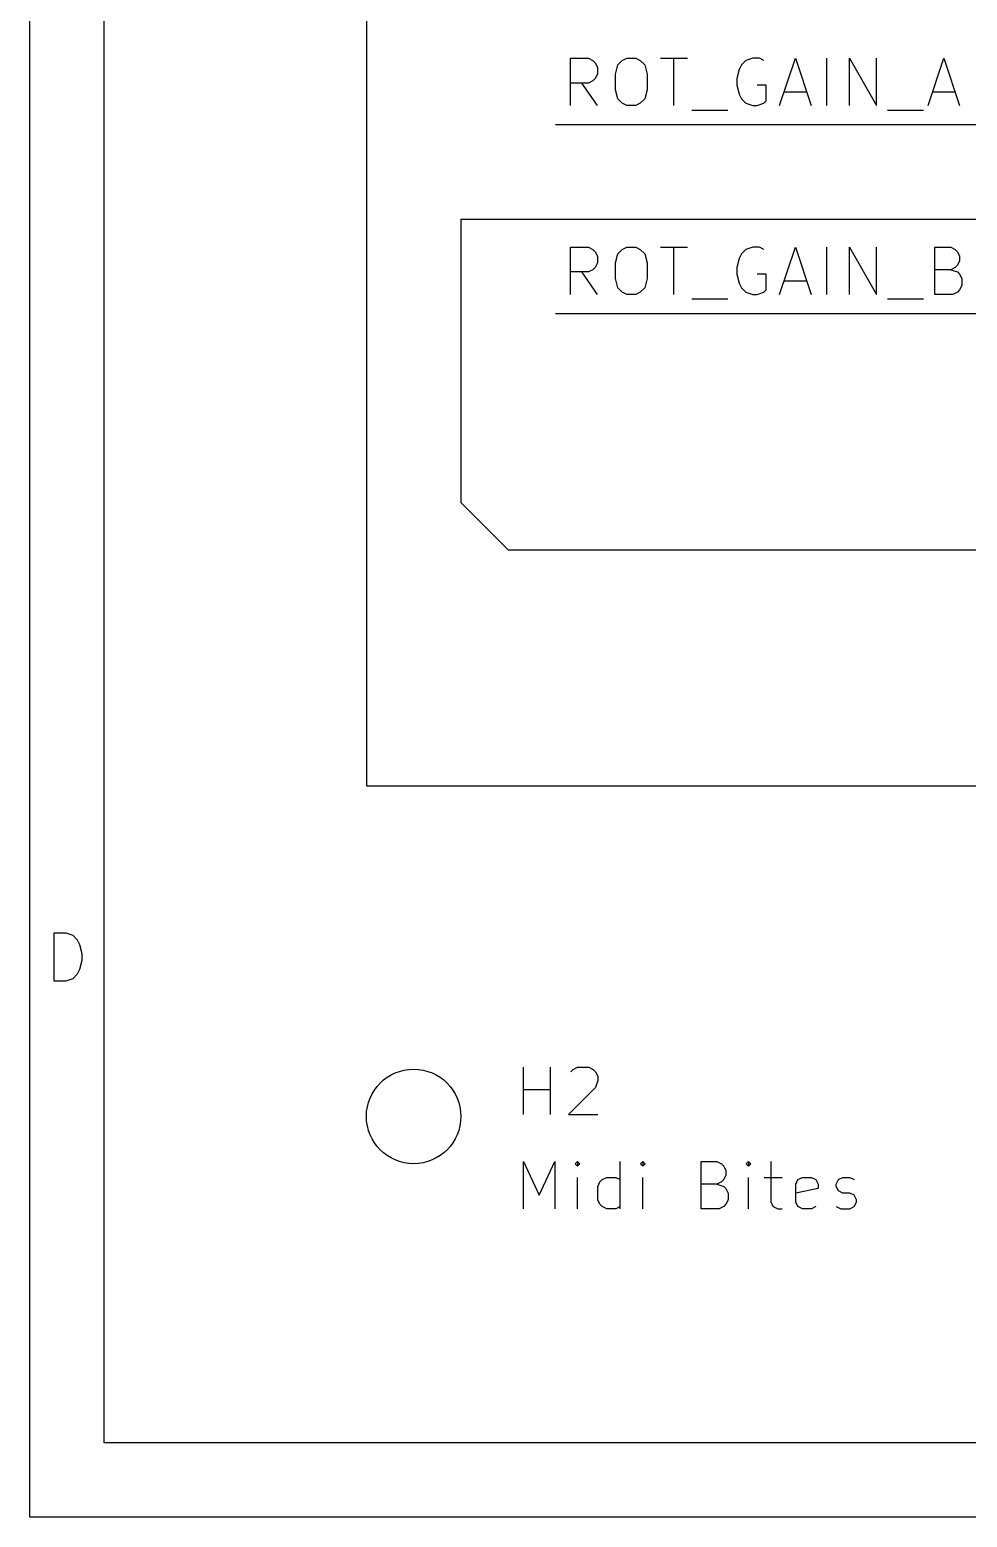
# Model space of a CAD drawing. Extents: x 0.4 to 11.3, y -7.9 to -0.4.
# Drawn here: x 0.394 to 1.386, y -7.874 to -6.3 of the extents above; entities that cross this region are included whole.
import ezdxf

# ---------------------------------------------------------------- set-up
doc = ezdxf.new("R2010")
doc.units = 0
doc.header["$MEASUREMENT"] = 0
for name, color, linetype in [('BLUE3', 171, 'CONTINUOUS'), ('CYAN2', 4, 'CONTINUOUS'), ('GRAY1', 251, 'CONTINUOUS'), ('GREEN3', 91, 'CONTINUOUS'), ('RED2', 1, 'CONTINUOUS')]:
    doc.layers.add(name, color=color, linetype=linetype)

msp = doc.modelspace()

# ---------------------------------------------------------------- linework, layer by layer
at = {"layer": 'BLUE3', "linetype": 'CONTINUOUS'}
for p, q in [((0.75, -5.3), (0.75, -7.1)), ((0.75, -7.1), (3.05, -7.1))]:
    msp.add_line(p, q, dxfattribs=at)
at = {"layer": 'CYAN2', "linetype": 'CONTINUOUS'}
for p, q in [((0.9163, -7.4478), (0.9163, -7.3978)), ((0.9449, -7.4478), (0.9449, -7.3978)), ((0.9663, -7.4026), (0.9687, -7.4002)), ((0.9687, -7.4002), (0.9734, -7.3978)), ((0.9734, -7.3978), (0.9853, -7.3978)), ((0.9853, -7.3978), (0.9901, -7.4002)), ((0.9901, -7.4002), (0.9925, -7.4026)), ((0.9925, -7.4026), (0.9949, -7.4073)), ((0.9949, -7.4121), (0.9925, -7.4192)), ((0.9949, -7.4073), (0.9949, -7.4121)), ((0.9163, -7.4216), (0.9449, -7.4216)), ((0.9925, -7.4192), (0.9639, -7.4478)), ((0.9639, -7.4478), (0.9949, -7.4478)), ((0.9163, -7.5478), (0.9163, -7.4978)), ((0.9163, -7.4978), (0.9329, -7.5335)), ((0.9329, -7.5335), (0.9496, -7.4978)), ((0.9496, -7.4978), (0.9496, -7.5478)), ((0.9734, -7.4978), (0.971, -7.5002)), ((0.971, -7.5002), (0.9734, -7.5026)), ((0.9758, -7.5002), (0.9734, -7.4978)), ((0.9734, -7.4978), (0.9734, -7.5026)), ((0.9734, -7.5026), (0.9758, -7.5002)), ((1.0187, -7.5478), (1.0187, -7.4978)), ((1.0425, -7.4978), (1.0401, -7.5002)), ((1.0401, -7.5002), (1.0425, -7.5026)), ((1.0449, -7.5002), (1.0425, -7.4978)), ((1.0425, -7.4978), (1.0425, -7.5026)), ((1.0425, -7.5026), (1.0449, -7.5002)), ((1.1044, -7.5478), (1.1044, -7.4978)), ((1.1044, -7.4978), (1.121, -7.4978)), ((1.121, -7.4978), (1.1258, -7.5002)), ((1.1258, -7.5002), (1.1282, -7.5026)), ((1.1282, -7.5026), (1.1306, -7.5073)), ((1.1306, -7.5073), (1.1306, -7.5121)), ((1.1544, -7.4978), (1.152, -7.5002)), ((1.152, -7.5002), (1.1544, -7.5026)), ((1.1568, -7.5002), (1.1544, -7.4978)), ((1.1544, -7.4978), (1.1544, -7.5026)), ((1.1544, -7.5026), (1.1568, -7.5002)), ((1.1782, -7.4978), (1.1782, -7.5407)), ((0.9734, -7.5478), (0.9734, -7.5145)), ((0.9949, -7.524), (0.9972, -7.5192)), ((0.9949, -7.5383), (0.9949, -7.524)), ((0.9972, -7.5192), (0.9996, -7.5169)), ((0.9996, -7.5169), (1.0044, -7.5145)), ((1.0044, -7.5145), (1.0139, -7.5145)), ((1.0139, -7.5145), (1.0187, -7.5169)), ((1.0425, -7.5478), (1.0425, -7.5145)), ((1.121, -7.5216), (1.1044, -7.5216)), ((1.1258, -7.5192), (1.121, -7.5216)), ((1.121, -7.5216), (1.1282, -7.524)), ((1.1282, -7.5169), (1.1258, -7.5192)), ((1.1306, -7.5121), (1.1282, -7.5169)), ((1.1282, -7.524), (1.1306, -7.5264)), ((1.1306, -7.5264), (1.1329, -7.5311)), ((1.1544, -7.5478), (1.1544, -7.5145)), ((1.171, -7.5145), (1.1901, -7.5145)), ((1.2044, -7.5216), (1.2068, -7.5169)), ((1.2044, -7.5407), (1.2044, -7.5216)), ((1.2282, -7.5264), (1.2044, -7.5311)), ((1.2068, -7.5169), (1.2115, -7.5145)), ((1.2115, -7.5145), (1.221, -7.5145)), ((1.221, -7.5145), (1.2258, -7.5169)), ((1.2258, -7.5169), (1.2282, -7.5216)), ((1.2282, -7.5216), (1.2282, -7.5264)), ((1.2472, -7.5216), (1.2496, -7.5169)), ((1.2472, -7.524), (1.2472, -7.5216)), ((1.2496, -7.5288), (1.2472, -7.524)), ((1.2496, -7.5169), (1.2544, -7.5145)), ((1.2544, -7.5145), (1.2615, -7.5145)), ((1.2615, -7.5145), (1.2663, -7.5169)), ((0.9972, -7.543), (0.9949, -7.5383)), ((1.1329, -7.5383), (1.1306, -7.543)), ((1.1329, -7.5311), (1.1329, -7.5383)), ((1.1782, -7.5407), (1.1806, -7.5454)), ((1.2068, -7.5454), (1.2044, -7.5407)), ((1.2544, -7.5311), (1.2496, -7.5288)), ((1.2615, -7.5311), (1.2544, -7.5311)), ((1.2663, -7.5335), (1.2615, -7.5311)), ((1.2687, -7.5383), (1.2663, -7.5335)), ((1.2663, -7.5454), (1.2687, -7.5407)), ((1.2687, -7.5407), (1.2687, -7.5383)), ((0.9996, -7.5454), (0.9972, -7.543)), ((1.0044, -7.5478), (0.9996, -7.5454)), ((1.0139, -7.5478), (1.0044, -7.5478)), ((1.0187, -7.5454), (1.0139, -7.5478)), ((1.1234, -7.5478), (1.1044, -7.5478)), ((1.1282, -7.5454), (1.1234, -7.5478)), ((1.1306, -7.543), (1.1282, -7.5454)), ((1.1806, -7.5454), (1.1853, -7.5478)), ((1.1853, -7.5478), (1.1901, -7.5478)), ((1.2115, -7.5478), (1.2068, -7.5454)), ((1.221, -7.5478), (1.2115, -7.5478)), ((1.2258, -7.5454), (1.221, -7.5478)), ((1.2472, -7.5454), (1.252, -7.5478)), ((1.252, -7.5478), (1.2615, -7.5478)), ((1.2615, -7.5478), (1.2663, -7.5454))]:
    msp.add_line(p, q, dxfattribs=at)
at = {"layer": 'GRAY1', "linetype": 'CONTINUOUS'}
for p, q in [((0.966, -6.3798), (0.966, -6.3298)), ((0.966, -6.3298), (0.9851, -6.3298)), ((0.9851, -6.3298), (0.9898, -6.3322)), ((1.0208, -6.3322), (1.0255, -6.3298)), ((1.0255, -6.3298), (1.0351, -6.3298)), ((1.0351, -6.3298), (1.0398, -6.3322)), ((1.0613, -6.3298), (1.0898, -6.3298)), ((1.0755, -6.3798), (1.0755, -6.3298)), ((1.1589, -6.3298), (1.1517, -6.3322)), ((1.166, -6.3298), (1.1589, -6.3298)), ((1.1708, -6.3322), (1.166, -6.3298)), ((1.1874, -6.3798), (1.2041, -6.3298)), ((1.2041, -6.3298), (1.2208, -6.3798)), ((1.2374, -6.3798), (1.2374, -6.3298)), ((1.2613, -6.3798), (1.2613, -6.3298)), ((1.2613, -6.3298), (1.2898, -6.3798)), ((1.2898, -6.3798), (1.2898, -6.3298)), ((1.3446, -6.3798), (1.3613, -6.3298)), ((1.3613, -6.3298), (1.3779, -6.3798)), ((0.9898, -6.3322), (0.9922, -6.3346)), ((0.9922, -6.3346), (0.9946, -6.3393)), ((0.9946, -6.3393), (0.9946, -6.3465)), ((1.0136, -6.3465), (1.016, -6.3369)), ((1.016, -6.3369), (1.0208, -6.3322)), ((1.0398, -6.3322), (1.0446, -6.3369)), ((1.0446, -6.3369), (1.047, -6.3465)), ((1.1446, -6.3417), (1.1422, -6.3512)), ((1.147, -6.3369), (1.1446, -6.3417)), ((1.1517, -6.3322), (1.147, -6.3369)), ((0.9851, -6.356), (0.966, -6.356)), ((0.9946, -6.3798), (0.9779, -6.356)), ((0.9898, -6.3536), (0.9851, -6.356)), ((0.9922, -6.3512), (0.9898, -6.3536)), ((0.9946, -6.3465), (0.9922, -6.3512)), ((1.0136, -6.3631), (1.0136, -6.3465)), ((1.047, -6.3465), (1.047, -6.3631)), ((1.1422, -6.3512), (1.1422, -6.3584)), ((1.1422, -6.3584), (1.1446, -6.3679)), ((1.1732, -6.3584), (1.1636, -6.3584)), ((1.1732, -6.375), (1.1732, -6.3584)), ((1.016, -6.3727), (1.0136, -6.3631)), ((1.0208, -6.3774), (1.016, -6.3727)), ((1.0255, -6.3798), (1.0208, -6.3774)), ((1.0398, -6.3774), (1.0351, -6.3798)), ((1.0446, -6.3727), (1.0398, -6.3774)), ((1.047, -6.3631), (1.0446, -6.3727)), ((1.1446, -6.3679), (1.147, -6.3727)), ((1.147, -6.3727), (1.1517, -6.3774)), ((1.1517, -6.3774), (1.1589, -6.3798)), ((1.1636, -6.3798), (1.1708, -6.3774)), ((1.1708, -6.3774), (1.1732, -6.375)), ((1.1922, -6.3655), (1.216, -6.3655)), ((1.3494, -6.3655), (1.3732, -6.3655)), ((1.0351, -6.3798), (1.0255, -6.3798)), ((1.0946, -6.3846), (1.1327, -6.3846)), ((1.1589, -6.3798), (1.1636, -6.3798)), ((1.3017, -6.3846), (1.3398, -6.3846)), ((0.966, -6.5798), (0.966, -6.5298)), ((0.966, -6.5298), (0.9851, -6.5298)), ((0.9851, -6.5298), (0.9898, -6.5322)), ((0.9898, -6.5322), (0.9922, -6.5346)), ((0.9922, -6.5346), (0.9946, -6.5393)), ((1.016, -6.5369), (1.0208, -6.5322)), ((1.0208, -6.5322), (1.0255, -6.5298)), ((1.0255, -6.5298), (1.0351, -6.5298)), ((1.0351, -6.5298), (1.0398, -6.5322)), ((1.0398, -6.5322), (1.0446, -6.5369)), ((1.0613, -6.5298), (1.0898, -6.5298)), ((1.0755, -6.5798), (1.0755, -6.5298)), ((1.1517, -6.5322), (1.147, -6.5369)), ((1.1589, -6.5298), (1.1517, -6.5322)), ((1.166, -6.5298), (1.1589, -6.5298)), ((1.1708, -6.5322), (1.166, -6.5298)), ((1.1874, -6.5798), (1.2041, -6.5298)), ((1.2041, -6.5298), (1.2208, -6.5798)), ((1.2374, -6.5798), (1.2374, -6.5298)), ((1.2613, -6.5798), (1.2613, -6.5298)), ((1.2613, -6.5298), (1.2898, -6.5798)), ((1.2898, -6.5798), (1.2898, -6.5298)), ((1.3517, -6.5798), (1.3517, -6.5298)), ((1.3517, -6.5298), (1.3684, -6.5298)), ((1.3684, -6.5298), (1.3732, -6.5322)), ((1.3732, -6.5322), (1.3755, -6.5346)), ((1.3755, -6.5346), (1.3779, -6.5393)), ((0.9946, -6.5465), (0.9922, -6.5512)), ((0.9946, -6.5393), (0.9946, -6.5465)), ((1.0136, -6.5465), (1.016, -6.5369)), ((1.0136, -6.5631), (1.0136, -6.5465)), ((1.0446, -6.5369), (1.047, -6.5465)), ((1.047, -6.5465), (1.047, -6.5631)), ((1.1446, -6.5417), (1.1422, -6.5512)), ((1.147, -6.5369), (1.1446, -6.5417)), ((1.3755, -6.5488), (1.3732, -6.5512)), ((1.3779, -6.5441), (1.3755, -6.5488)), ((1.3779, -6.5393), (1.3779, -6.5441)), ((0.9851, -6.556), (0.966, -6.556)), ((0.9946, -6.5798), (0.9779, -6.556)), ((0.9898, -6.5536), (0.9851, -6.556)), ((0.9922, -6.5512), (0.9898, -6.5536)), ((1.016, -6.5727), (1.0136, -6.5631)), ((1.047, -6.5631), (1.0446, -6.5727)), ((1.1422, -6.5512), (1.1422, -6.5584)), ((1.1422, -6.5584), (1.1446, -6.5679)), ((1.1732, -6.5584), (1.1636, -6.5584)), ((1.1732, -6.575), (1.1732, -6.5584)), ((1.1922, -6.5655), (1.216, -6.5655)), ((1.3684, -6.5536), (1.3517, -6.5536)), ((1.3732, -6.5512), (1.3684, -6.5536)), ((1.3684, -6.5536), (1.3755, -6.556)), ((1.3755, -6.556), (1.3779, -6.5584)), ((1.3779, -6.5584), (1.3803, -6.5631)), ((1.3803, -6.5631), (1.3803, -6.5703)), ((1.0208, -6.5774), (1.016, -6.5727)), ((1.0255, -6.5798), (1.0208, -6.5774)), ((1.0351, -6.5798), (1.0255, -6.5798)), ((1.0398, -6.5774), (1.0351, -6.5798)), ((1.0446, -6.5727), (1.0398, -6.5774)), ((1.1446, -6.5679), (1.147, -6.5727)), ((1.147, -6.5727), (1.1517, -6.5774)), ((1.1517, -6.5774), (1.1589, -6.5798)), ((1.1589, -6.5798), (1.1636, -6.5798)), ((1.1636, -6.5798), (1.1708, -6.5774)), ((1.1708, -6.5774), (1.1732, -6.575)), ((1.3708, -6.5798), (1.3517, -6.5798)), ((1.3755, -6.5774), (1.3708, -6.5798)), ((1.3779, -6.575), (1.3755, -6.5774)), ((1.3803, -6.5703), (1.3779, -6.575)), ((1.0946, -6.5846), (1.1327, -6.5846)), ((1.3017, -6.5846), (1.3398, -6.5846))]:
    msp.add_line(p, q, dxfattribs=at)
at = {"layer": 'GREEN3', "linetype": 'CONTINUOUS'}
for p, q in [((0.95, -6.4), (1.4, -6.4)), ((0.85, -6.5), (1.4, -6.5)), ((0.85, -6.5), (0.85, -6.8)), ((0.95, -6.6), (1.4, -6.6)), ((0.85, -6.8), (0.9, -6.85)), ((0.9, -6.85), (2.15, -6.85))]:
    msp.add_line(p, q, dxfattribs=at)
at = {"layer": 'RED2', "linetype": 'CONTINUOUS'}
for p, q in [((0.3937, -7.8743), (0.3937, -0.3937)), ((0.4724, -7.7956), (0.4724, -0.4724)), ((0.4197, -7.3068), (0.4197, -7.2557)), ((0.4197, -7.2557), (0.4319, -7.2557)), ((0.4319, -7.2557), (0.4392, -7.2581)), ((0.4392, -7.2581), (0.444, -7.263)), ((0.444, -7.263), (0.4465, -7.2678)), ((0.4465, -7.2678), (0.4489, -7.2776)), ((0.4489, -7.2849), (0.4465, -7.2946)), ((0.4489, -7.2776), (0.4489, -7.2849)), ((0.4392, -7.3044), (0.4319, -7.3068)), ((0.444, -7.2995), (0.4392, -7.3044)), ((0.4465, -7.2946), (0.444, -7.2995)), ((0.4319, -7.3068), (0.4197, -7.3068)), ((11.2206, -7.7956), (0.4724, -7.7956)), ((11.2993, -7.8743), (0.3937, -7.8743))]:
    msp.add_line(p, q, dxfattribs=at)
at = {"layer": 'RED2'}
msp.add_circle((0.8, -7.45), 0.05, dxfattribs=at)

doc.saveas('drawing.dxf')
